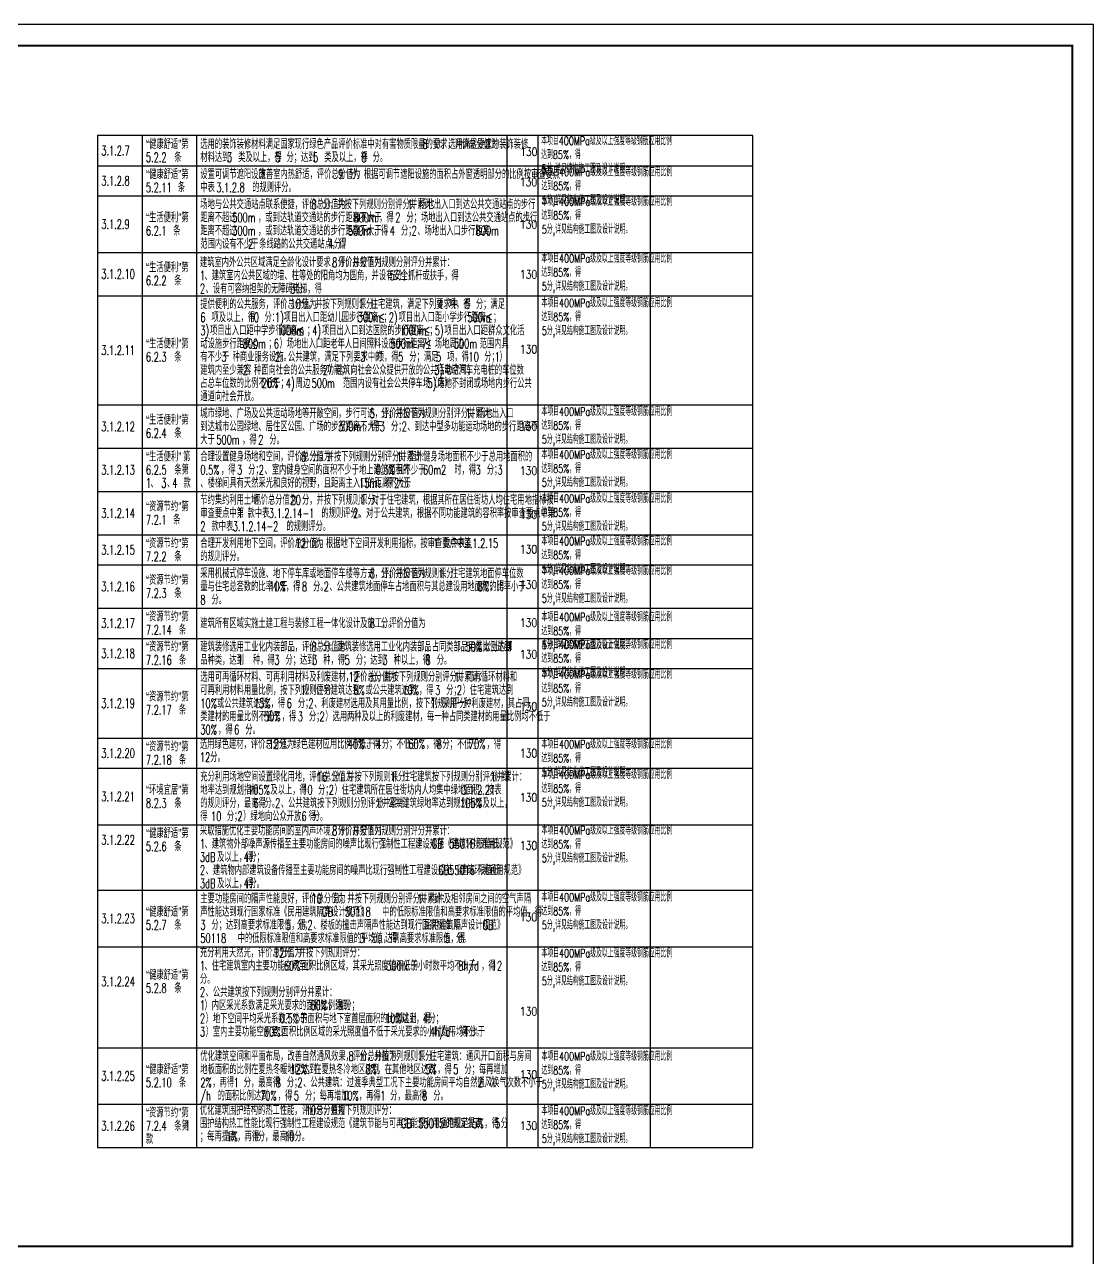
# Model space of a CAD drawing. Extents: x 12902 to 139002, y 7705 to 185905.
# Drawn here: x 87924 to 139002, y 126980 to 185905 of the extents above; entities that cross this region are included whole.
import ezdxf

# ---------------------------------------------------------------- set-up
doc = ezdxf.new("R2010")
doc.units = 0
doc.header["$LTSCALE"] = 1000
for name, color, linetype in [('A-Tab(建筑表格)', 7, 'Continuous'), ('A-Text(建筑文字)', 33, 'Continuous'), ('PUB_TITLE', 4, 'Continuous')]:
    doc.layers.add(name, color=color, linetype=linetype)
doc.styles.add('LJ_TXT', font='SIMPLEX', dxfattribs={"width": 0.8, "bigfont": 'GBCBIG'})

# ---------------------------------------------------------------- blocks, each defined once
blk = doc.blocks.new('AutoBlock_20250323_55', base_point=(111610, 179627))
at = {"color": 1, "style": 'LJ_TXT', "width": 0.8}
blk.add_attdef('3.1.2.7', (111610, 179627), '', height=400, dxfattribs=at)
blk = doc.blocks.new('AutoBlock_20250323_56', base_point=(112629, 180151))
at = {"color": 1, "style": 'LJ_TXT', "width": 0.7}
for tag, p in [('3.1.2.7措施_001', (112613, 180151)), ('3.1.2.7措施_002', (112613, 179484)), ('3.1.2.7措施_003', (112629, 178818))]:
    blk.add_attdef(tag, p, '', height=400, dxfattribs=at)
blk = doc.blocks.new('AutoBlock_20250323_57', base_point=(111596, 178185))
at = {"color": 1, "style": 'LJ_TXT', "width": 0.8}
blk.add_attdef('3.1.2.8', (111596, 178185), '', height=400, dxfattribs=at)
blk = doc.blocks.new('AutoBlock_20250323_58', base_point=(111596, 176161))
at = {"color": 1, "style": 'LJ_TXT', "width": 0.8}
blk.add_attdef('3.1.2.9', (111596, 176161), '', height=400, dxfattribs=at)
blk = doc.blocks.new('AutoBlock_20250323_59', base_point=(111596, 173766))
at = {"color": 1, "style": 'LJ_TXT', "width": 0.8}
blk.add_attdef('3.1.2.10', (111596, 173766), '', height=400, dxfattribs=at)
blk = doc.blocks.new('AutoBlock_20250323_60', base_point=(111596, 170190))
at = {"color": 1, "style": 'LJ_TXT', "width": 0.8}
blk.add_attdef('3.1.2.11', (111596, 170190), '', height=400, dxfattribs=at)
blk = doc.blocks.new('AutoBlock_20250323_61', base_point=(111596, 166504))
at = {"color": 1, "style": 'LJ_TXT', "width": 0.8}
blk.add_attdef('3.1.2.12', (111596, 166504), '', height=400, dxfattribs=at)
blk = doc.blocks.new('AutoBlock_20250323_62', base_point=(111596, 164383))
at = {"color": 1, "style": 'LJ_TXT', "width": 0.8}
blk.add_attdef('3.1.2.13', (111596, 164383), '', height=400, dxfattribs=at)
blk = doc.blocks.new('AutoBlock_20250323_63', base_point=(111596, 162285))
at = {"color": 1, "style": 'LJ_TXT', "width": 0.8}
blk.add_attdef('3.1.2.14', (111596, 162285), '', height=400, dxfattribs=at)
blk = doc.blocks.new('AutoBlock_20250323_64', base_point=(111596, 160631))
at = {"color": 1, "style": 'LJ_TXT', "width": 0.8}
blk.add_attdef('3.1.2.15', (111596, 160631), '', height=400, dxfattribs=at)
blk = doc.blocks.new('AutoBlock_20250323_65', base_point=(111596, 158932))
at = {"color": 1, "style": 'LJ_TXT', "width": 0.8}
blk.add_attdef('3.1.2.16', (111596, 158932), '', height=400, dxfattribs=at)
blk = doc.blocks.new('AutoBlock_20250323_66', base_point=(111596, 157116))
at = {"color": 1, "style": 'LJ_TXT', "width": 0.8}
blk.add_attdef('3.1.2.17', (111596, 157116), '', height=400, dxfattribs=at)
blk = doc.blocks.new('AutoBlock_20250323_67', base_point=(111596, 155606))
at = {"color": 1, "style": 'LJ_TXT', "width": 0.8}
blk.add_attdef('3.1.2.18', (111596, 155606), '', height=400, dxfattribs=at)
blk = doc.blocks.new('AutoBlock_20250323_68', base_point=(111596, 153110))
at = {"color": 1, "style": 'LJ_TXT', "width": 0.8}
blk.add_attdef('3.1.2.19', (111596, 153110), '', height=400, dxfattribs=at)
blk = doc.blocks.new('AutoBlock_20250323_69', base_point=(111596, 150881))
at = {"color": 1, "style": 'LJ_TXT', "width": 0.8}
blk.add_attdef('3.1.2.20', (111596, 150881), '', height=400, dxfattribs=at)
blk = doc.blocks.new('AutoBlock_20250323_70', base_point=(111596, 148762))
at = {"color": 1, "style": 'LJ_TXT', "width": 0.8}
blk.add_attdef('3.1.2.21', (111596, 148762), '', height=400, dxfattribs=at)
blk = doc.blocks.new('AutoBlock_20250323_71', base_point=(111596, 146466))
at = {"color": 1, "style": 'LJ_TXT', "width": 0.8}
blk.add_attdef('3.1.2.22', (111596, 146466), '', height=400, dxfattribs=at)
blk = doc.blocks.new('AutoBlock_20250323_72', base_point=(111596, 143045))
at = {"color": 1, "style": 'LJ_TXT', "width": 0.8}
blk.add_attdef('3.1.2.23', (111596, 143045), '', height=400, dxfattribs=at)
blk = doc.blocks.new('AutoBlock_20250323_73', base_point=(111596, 138542))
at = {"color": 1, "style": 'LJ_TXT', "width": 0.8}
blk.add_attdef('3.1.2.24', (111596, 138542), '', height=400, dxfattribs=at)
blk = doc.blocks.new('AutoBlock_20250323_74', base_point=(111596, 135518))
at = {"color": 1, "style": 'LJ_TXT', "width": 0.8}
blk.add_attdef('3.1.2.25', (111596, 135518), '', height=400, dxfattribs=at)
blk = doc.blocks.new('AutoBlock_20250323_75', base_point=(111596, 133069))
at = {"color": 1, "style": 'LJ_TXT', "width": 0.8}
blk.add_attdef('3.1.2.26', (111596, 133069), '', height=400, dxfattribs=at)
blk = doc.blocks.new('AutoBlock_20250323_76', base_point=(112641, 178658))
at = {"color": 1, "style": 'LJ_TXT', "width": 0.7}
for tag, p in [('3.1.2.8措施_001', (112625, 178658)), ('3.1.2.8措施_002', (112625, 177991)), ('3.1.2.8措施_003', (112641, 177324))]:
    blk.add_attdef(tag, p, '', height=400, dxfattribs=at)
blk = doc.blocks.new('AutoBlock_20250323_77', base_point=(112641, 177250))
at = {"color": 1, "style": 'LJ_TXT', "width": 0.7}
for tag, p in [('3.1.2.9措施_001', (112625, 177250)), ('3.1.2.9措施_002', (112625, 176583)), ('3.1.2.9措施_003', (112641, 175916))]:
    blk.add_attdef(tag, p, '', height=400, dxfattribs=at)
blk = doc.blocks.new('AutoBlock_20250323_78', base_point=(112641, 174528))
at = {"color": 1, "style": 'LJ_TXT', "width": 0.7}
for tag, p in [('3.1.2.10措施_001', (112625, 174528)), ('3.1.2.10措施_002', (112625, 173861)), ('3.1.2.10措施_003', (112641, 173194))]:
    blk.add_attdef(tag, p, '', height=400, dxfattribs=at)
blk = doc.blocks.new('AutoBlock_20250323_79', base_point=(112641, 172402))
at = {"color": 1, "style": 'LJ_TXT', "width": 0.7}
for tag, p in [('3.1.2.11措施_001', (112625, 172402)), ('3.1.2.11措施_002', (112625, 171735)), ('3.1.2.11措施_003', (112641, 171069))]:
    blk.add_attdef(tag, p, '', height=400, dxfattribs=at)
blk = doc.blocks.new('AutoBlock_20250323_80', base_point=(112641, 167209))
at = {"color": 1, "style": 'LJ_TXT', "width": 0.7}
for tag, p in [('3.1.2.12措施_001', (112625, 167209)), ('3.1.2.12措施_002', (112625, 166542)), ('3.1.2.12措施_003', (112641, 165876))]:
    blk.add_attdef(tag, p, '', height=400, dxfattribs=at)
blk = doc.blocks.new('AutoBlock_20250323_81', base_point=(112641, 165152))
at = {"color": 1, "style": 'LJ_TXT', "width": 0.7}
for tag, p in [('3.1.2.13措施_001', (112625, 165152)), ('3.1.2.13措施_002', (112625, 164485)), ('3.1.2.13措施_003', (112641, 163819))]:
    blk.add_attdef(tag, p, '', height=400, dxfattribs=at)
blk = doc.blocks.new('AutoBlock_20250323_82', base_point=(112641, 163051))
at = {"color": 1, "style": 'LJ_TXT', "width": 0.7}
for tag, p in [('3.1.2.14措施_001', (112625, 163051)), ('3.1.2.14措施_002', (112625, 162384)), ('3.1.2.14措施_003', (112641, 161717))]:
    blk.add_attdef(tag, p, '', height=400, dxfattribs=at)
blk = doc.blocks.new('AutoBlock_20250323_83', base_point=(112641, 161014))
at = {"color": 1, "style": 'LJ_TXT', "width": 0.7}
for tag, p in [('3.1.2.15措施_001', (112625, 161014)), ('3.1.2.15措施_002', (112625, 160347)), ('3.1.2.15措施_003', (112641, 159681))]:
    blk.add_attdef(tag, p, '', height=400, dxfattribs=at)
blk = doc.blocks.new('AutoBlock_20250323_84', base_point=(112641, 159607))
at = {"color": 1, "style": 'LJ_TXT', "width": 0.7}
for tag, p in [('3.1.2.16措施_001', (112625, 159607)), ('3.1.2.16措施_002', (112625, 158940)), ('3.1.2.16措施_003', (112641, 158273))]:
    blk.add_attdef(tag, p, '', height=400, dxfattribs=at)
blk = doc.blocks.new('AutoBlock_20250323_85', base_point=(112641, 157383))
at = {"color": 1, "style": 'LJ_TXT', "width": 0.7}
for tag, p in [('3.1.2.17措施_001', (112625, 157383)), ('3.1.2.17措施_002', (112625, 156716)), ('3.1.2.17措施_003', (112641, 156050))]:
    blk.add_attdef(tag, p, '', height=400, dxfattribs=at)
blk = doc.blocks.new('AutoBlock_20250323_86', base_point=(112641, 156074))
at = {"color": 1, "style": 'LJ_TXT', "width": 0.7}
for tag, p in [('3.1.2.18措施_001', (112625, 156074)), ('3.1.2.18措施_002', (112625, 155407)), ('3.1.2.18措施_003', (112641, 154740))]:
    blk.add_attdef(tag, p, '', height=400, dxfattribs=at)
blk = doc.blocks.new('AutoBlock_20250323_87', base_point=(112641, 154645))
at = {"color": 1, "style": 'LJ_TXT', "width": 0.7}
for tag, p in [('3.1.2.19措施_001', (112625, 154645)), ('3.1.2.19措施_002', (112625, 153978)), ('3.1.2.19措施_003', (112641, 153311))]:
    blk.add_attdef(tag, p, '', height=400, dxfattribs=at)
blk = doc.blocks.new('AutoBlock_20250323_88', base_point=(112641, 151307))
at = {"color": 1, "style": 'LJ_TXT', "width": 0.7}
for tag, p in [('3.1.2.20措施_001', (112625, 151307)), ('3.1.2.20措施_002', (112625, 150640)), ('3.1.2.20措施_003', (112641, 149974))]:
    blk.add_attdef(tag, p, '', height=400, dxfattribs=at)
blk = doc.blocks.new('AutoBlock_20250323_89', base_point=(112641, 149856))
at = {"color": 1, "style": 'LJ_TXT', "width": 0.7}
for tag, p in [('3.1.2.21措施_001', (112625, 149856)), ('3.1.2.21措施_002', (112625, 149190)), ('3.1.2.21措施_003', (112641, 148523))]:
    blk.add_attdef(tag, p, '', height=400, dxfattribs=at)
blk = doc.blocks.new('AutoBlock_20250323_90', base_point=(112641, 147193))
at = {"color": 1, "style": 'LJ_TXT', "width": 0.7}
for tag, p in [('3.1.2.22措施_001', (112625, 147193)), ('3.1.2.22措施_002', (112625, 146526)), ('3.1.2.22措施_003', (112641, 145859))]:
    blk.add_attdef(tag, p, '', height=400, dxfattribs=at)
blk = doc.blocks.new('AutoBlock_20250323_91', base_point=(112641, 143993))
at = {"color": 1, "style": 'LJ_TXT', "width": 0.7}
for tag, p in [('3.1.2.23措施_001', (112625, 143993)), ('3.1.2.23措施_002', (112625, 143326)), ('3.1.2.23措施_003', (112641, 142660))]:
    blk.add_attdef(tag, p, '', height=400, dxfattribs=at)
blk = doc.blocks.new('AutoBlock_20250323_92', base_point=(112641, 141318))
at = {"color": 1, "style": 'LJ_TXT', "width": 0.7}
for tag, p in [('3.1.2.24措施_001', (112625, 141318)), ('3.1.2.24措施_002', (112625, 140651)), ('3.1.2.24措施_003', (112641, 139985))]:
    blk.add_attdef(tag, p, '', height=400, dxfattribs=at)
blk = doc.blocks.new('AutoBlock_20250323_93', base_point=(112641, 136386))
at = {"color": 1, "style": 'LJ_TXT', "width": 0.7}
for tag, p in [('3.1.2.25措施_001', (112625, 136386)), ('3.1.2.25措施_002', (112625, 135720)), ('3.1.2.25措施_003', (112641, 135053))]:
    blk.add_attdef(tag, p, '', height=400, dxfattribs=at)
blk = doc.blocks.new('AutoBlock_20250323_94', base_point=(112641, 133781))
at = {"color": 1, "style": 'LJ_TXT', "width": 0.7}
for tag, p in [('3.1.2.26措施_001', (112625, 133781)), ('3.1.2.26措施_002', (112625, 133114)), ('3.1.2.26措施_003', (112641, 132448))]:
    blk.add_attdef(tag, p, '', height=400, dxfattribs=at)

msp = doc.modelspace()

# ---------------------------------------------------------------- linework, layer by layer
at = {"layer": 'A-Tab(建筑表格)'}
msp.add_lwpolyline([(91407, 132230), (122734, 132230), (122734, 180599), (91407, 180599)], close=True, dxfattribs=at)
for points in [[(93540, 180599), (93540, 132230)], [(96140, 180599), (96140, 132230)], [(110974, 180599), (110974, 132230)], [(112455, 180599), (112455, 132230)], [(117816, 180599), (117816, 132230)], [(91407, 179159), (122734, 179159)], [(91407, 177719), (122734, 177719)], [(91407, 175019), (122734, 175019)], [(91407, 172949), (122734, 172949)], [(91407, 167729), (122734, 167729)], [(91407, 165659), (122734, 165659)], [(91407, 163589), (122734, 163589)], [(91407, 161519), (122734, 161519)], [(91407, 160079), (122734, 160079)], [(91407, 158009), (122734, 158009)], [(91407, 156569), (122734, 156569)], [(91407, 155129), (122734, 155129)], [(91407, 151799), (122734, 151799)], [(91407, 150359), (122734, 150359)], [(91407, 147659), (122734, 147659)], [(91407, 144530), (122734, 144530)], [(91407, 141830), (122734, 141830)], [(91407, 137000), (122734, 137000)], [(91407, 134300), (122734, 134300)]]:
    msp.add_lwpolyline(points, dxfattribs=at)
at = {"layer": 'PUB_TITLE'}
msp.add_lwpolyline([(12902, 126505), (139002, 126505), (139002, 185905), (12902, 185905)], close=True, dxfattribs=at)
at = {"layer": 'PUB_TITLE', "const_width": 100}
msp.add_lwpolyline([(15402, 127505), (138002, 127505), (138002, 184905), (15402, 184905)], close=True, dxfattribs=at)

# ---------------------------------------------------------------- block references
at = {"color": 1}
for name, p, values in [('AutoBlock_20250323_56', (112629, 180151), {'3.1.2.7措施_001': '本项目400MPa级及以上强度等级钢筋应用比例', '3.1.2.7措施_002': '达到85%%%，得', '3.1.2.7措施_003': '5分,详见结构施工图及设计说明。'}), ('AutoBlock_20250323_55', (111610, 179627), {'3.1.2.7': '130'}), ('AutoBlock_20250323_57', (111596, 178185), {'3.1.2.8': '130'}), ('AutoBlock_20250323_76', (112641, 178658), {'3.1.2.8措施_001': '本项目400MPa级及以上强度等级钢筋应用比例', '3.1.2.8措施_002': '达到85%%%，得', '3.1.2.8措施_003': '5分,详见结构施工图及设计说明。'}), ('AutoBlock_20250323_77', (112641, 177250), {'3.1.2.9措施_001': '本项目400MPa级及以上强度等级钢筋应用比例', '3.1.2.9措施_002': '达到85%%%，得', '3.1.2.9措施_003': '5分,详见结构施工图及设计说明。'}), ('AutoBlock_20250323_58', (111596, 176161), {'3.1.2.9': '130'}), ('AutoBlock_20250323_78', (112641, 174528), {'3.1.2.10措施_001': '本项目400MPa级及以上强度等级钢筋应用比例', '3.1.2.10措施_002': '达到85%%%，得', '3.1.2.10措施_003': '5分,详见结构施工图及设计说明。'}), ('AutoBlock_20250323_59', (111596, 173766), {'3.1.2.10': '130'}), ('AutoBlock_20250323_79', (112641, 172402), {'3.1.2.11措施_001': '本项目400MPa级及以上强度等级钢筋应用比例', '3.1.2.11措施_002': '达到85%%%，得', '3.1.2.11措施_003': '5分,详见结构施工图及设计说明。'}), ('AutoBlock_20250323_60', (111596, 170190), {'3.1.2.11': '130'}), ('AutoBlock_20250323_80', (112641, 167209), {'3.1.2.12措施_001': '本项目400MPa级及以上强度等级钢筋应用比例', '3.1.2.12措施_002': '达到85%%%，得', '3.1.2.12措施_003': '5分,详见结构施工图及设计说明。'}), ('AutoBlock_20250323_61', (111596, 166504), {'3.1.2.12': '130'}), ('AutoBlock_20250323_81', (112641, 165152), {'3.1.2.13措施_001': '本项目400MPa级及以上强度等级钢筋应用比例', '3.1.2.13措施_002': '达到85%%%，得', '3.1.2.13措施_003': '5分,详见结构施工图及设计说明。'}), ('AutoBlock_20250323_62', (111596, 164383), {'3.1.2.13': '130'}), ('AutoBlock_20250323_82', (112641, 163051), {'3.1.2.14措施_001': '本项目400MPa级及以上强度等级钢筋应用比例', '3.1.2.14措施_002': '达到85%%%，得', '3.1.2.14措施_003': '5分,详见结构施工图及设计说明。'}), ('AutoBlock_20250323_63', (111596, 162285), {'3.1.2.14': '130'}), ('AutoBlock_20250323_83', (112641, 161014), {'3.1.2.15措施_001': '本项目400MPa级及以上强度等级钢筋应用比例', '3.1.2.15措施_002': '达到85%%%，得', '3.1.2.15措施_003': '5分,详见结构施工图及设计说明。'}), ('AutoBlock_20250323_64', (111596, 160631), {'3.1.2.15': '130'}), ('AutoBlock_20250323_84', (112641, 159607), {'3.1.2.16措施_001': '本项目400MPa级及以上强度等级钢筋应用比例', '3.1.2.16措施_002': '达到85%%%，得', '3.1.2.16措施_003': '5分,详见结构施工图及设计说明。'}), ('AutoBlock_20250323_65', (111596, 158932), {'3.1.2.16': '130'}), ('AutoBlock_20250323_66', (111596, 157116), {'3.1.2.17': '130'}), ('AutoBlock_20250323_85', (112641, 157383), {'3.1.2.17措施_001': '本项目400MPa级及以上强度等级钢筋应用比例', '3.1.2.17措施_002': '达到85%%%，得', '3.1.2.17措施_003': '5分,详见结构施工图及设计说明。'}), ('AutoBlock_20250323_86', (112641, 156074), {'3.1.2.18措施_001': '本项目400MPa级及以上强度等级钢筋应用比例', '3.1.2.18措施_002': '达到85%%%，得', '3.1.2.18措施_003': '5分,详见结构施工图及设计说明。'}), ('AutoBlock_20250323_67', (111596, 155606), {'3.1.2.18': '130'}), ('AutoBlock_20250323_87', (112641, 154645), {'3.1.2.19措施_001': '本项目400MPa级及以上强度等级钢筋应用比例', '3.1.2.19措施_002': '达到85%%%，得', '3.1.2.19措施_003': '5分,详见结构施工图及设计说明。'}), ('AutoBlock_20250323_68', (111596, 153110), {'3.1.2.19': '130'}), ('AutoBlock_20250323_88', (112641, 151307), {'3.1.2.20措施_001': '本项目400MPa级及以上强度等级钢筋应用比例', '3.1.2.20措施_002': '达到85%%%，得', '3.1.2.20措施_003': '5分,详见结构施工图及设计说明。'}), ('AutoBlock_20250323_69', (111596, 150881), {'3.1.2.20': '130'}), ('AutoBlock_20250323_89', (112641, 149856), {'3.1.2.21措施_001': '本项目400MPa级及以上强度等级钢筋应用比例', '3.1.2.21措施_002': '达到85%%%，得', '3.1.2.21措施_003': '5分,详见结构施工图及设计说明。'}), ('AutoBlock_20250323_70', (111596, 148762), {'3.1.2.21': '130'}), ('AutoBlock_20250323_90', (112641, 147193), {'3.1.2.22措施_001': '本项目400MPa级及以上强度等级钢筋应用比例', '3.1.2.22措施_002': '达到85%%%，得', '3.1.2.22措施_003': '5分,详见结构施工图及设计说明。'}), ('AutoBlock_20250323_71', (111596, 146466), {'3.1.2.22': '130'}), ('AutoBlock_20250323_91', (112641, 143993), {'3.1.2.23措施_001': '本项目400MPa级及以上强度等级钢筋应用比例', '3.1.2.23措施_002': '达到85%%%，得', '3.1.2.23措施_003': '5分,详见结构施工图及设计说明。'}), ('AutoBlock_20250323_72', (111596, 143045), {'3.1.2.23': '130'}), ('AutoBlock_20250323_92', (112641, 141318), {'3.1.2.24措施_001': '本项目400MPa级及以上强度等级钢筋应用比例', '3.1.2.24措施_002': '达到85%%%，得', '3.1.2.24措施_003': '5分,详见结构施工图及设计说明。'}), ('AutoBlock_20250323_73', (111596, 138542), {'3.1.2.24': '130'}), ('AutoBlock_20250323_93', (112641, 136386), {'3.1.2.25措施_001': '本项目400MPa级及以上强度等级钢筋应用比例', '3.1.2.25措施_002': '达到85%%%，得', '3.1.2.25措施_003': '5分,详见结构施工图及设计说明。'}), ('AutoBlock_20250323_74', (111596, 135518), {'3.1.2.25': '130'}), ('AutoBlock_20250323_94', (112641, 133781), {'3.1.2.26措施_001': '本项目400MPa级及以上强度等级钢筋应用比例', '3.1.2.26措施_002': '达到85%%%，得', '3.1.2.26措施_003': '5分,详见结构施工图及设计说明。'}), ('AutoBlock_20250323_75', (111596, 133069), {'3.1.2.26': '130'})]:
    msp.add_blockref(name, p, dxfattribs=at).add_auto_attribs(values)

# ---------------------------------------------------------------- texts
at = {"layer": 'A-Tab(建筑表格)', "style": 'LJ_TXT'}
for s, height, width, p in [('“健康舒适”第', 434, 0.8, (93720, 179969)), ('选用的装饰装修材料满足国家现行绿色产品评价标准中对有害物质限量的要求，评价总分值为', 434.04, 0.8, (96320, 179969)), ('8', 450, 0.64, (106944, 179969)), ('分。选用满足要求的装饰装修', 434.04, 0.8, (107479, 179969)), ('3.1.2.7', 450, 0.64, (91587, 179654)), ('5.2.2', 450, 0.64, (93720, 179339)), ('条', 434, 0.8, (95078, 179339)), ('材料达到', 434, 0.8, (96320, 179339)), ('3', 450, 0.64, (97592, 179339)), ('类及以上，得', 434, 0.8, (98127, 179339)), ('5', 450, 0.64, (99904, 179339)), ('分；达到', 434, 0.8, (100439, 179339)), ('5', 450, 0.64, (101711, 179339)), ('类及以上，得', 434, 0.8, (102245, 179339)), ('8', 450, 0.64, (104023, 179339)), ('分。', 434, 0.8, (104557, 179339)), ('3.1.2.8', 450, 0.64, (91587, 178214)), ('“健康舒适”第', 434, 0.8, (93720, 178529)), ('设置可调节遮阳设施，', 434, 0.8, (96320, 178529)), ('改善室内热舒适，评价总分值为', 434.04, 0.8, (99109, 178529)), ('9', 450, 0.64, (102908, 178529)), ('分，根据可调节遮阳设施的面积占外窗透明部分的比例按审查要点', 434.04, 0.8, (103443, 178529)), ('5.2.11', 450, 0.64, (93720, 177899)), ('条', 434, 0.8, (95243, 177899)), ('中表', 434, 0.8, (96320, 177899)), ('3.1.2.8', 450, 0.64, (97086, 177899)), ('的规则评分。', 434, 0.8, (98801, 177899)), ('场地与公共交通站点联系便捷，评价总分值为', 434.04, 0.8, (96320, 177089)), ('8', 450, 0.64, (101636, 177089)), ('分，并按下列规则分别评分并累计：', 434.04, 0.8, (102171, 177089)), ('1', 450, 0.64, (106215, 177089)), ('、场地出入口到达公共交通站点的步行', 434.04, 0.8, (106435, 177089)), ('“生活便利”第', 434, 0.8, (93720, 176459)), ('距离不超过', 434, 0.8, (96320, 176459)), ('500m', 450, 0.64, (97845, 176459)), ('，或到达轨道交通站的步行距离不大于', 434.04, 0.8, (99079, 176459)), ('800m', 450, 0.64, (103637, 176459)), ('，得', 434, 0.8, (104871, 176459)), ('2', 450, 0.64, (105637, 176459)), ('分；场地出入口到达公共交通站点的步行', 434.04, 0.8, (106172, 176459)), ('3.1.2.9', 450, 0.64, (91587, 176144)), ('6.2.1', 450, 0.64, (93720, 175829)), ('条', 434, 0.8, (95023, 175829)), ('距离不超过', 434, 0.8, (96320, 175829)), ('300m', 450, 0.64, (97845, 175829)), ('，或到达轨道交通站的步行距离不大于', 434.04, 0.8, (99079, 175829)), ('500m', 450, 0.64, (103376, 175829)), ('，得', 434, 0.8, (104610, 175829)), ('4', 450, 0.64, (105376, 175829)), ('分；', 434, 0.8, (105911, 175829)), ('2', 450, 0.64, (106417, 175829)), ('、场地出入口步行距离', 434, 0.8, (106691, 175829)), ('800m', 450, 0.64, (109479, 175829)), ('范围内设有不少于', 434, 0.8, (96320, 175199)), ('2', 450, 0.64, (98603, 175199)), ('条线路的公共交通站点，得', 434.04, 0.8, (99138, 175199)), ('4', 450, 0.64, (102432, 175199)), ('分。', 434, 0.8, (102706, 175199)), ('“生活便利”第', 434, 0.8, (93720, 174074)), ('3.1.2.10', 450, 0.64, (91587, 173759)), ('6.2.2', 450, 0.64, (93720, 173444)), ('条', 434, 0.8, (95078, 173444)), ('提供便利的公共服务，评价总分值为', 434.04, 0.8, (96320, 172319)), ('10', 450, 0.64, (100625, 172319)), ('分，并按下列规则评分：', 434.04, 0.8, (101119, 172319)), ('1', 450, 0.64, (103899, 172319)), ('、住宅建筑，满足下列要求中', 434.04, 0.8, (104119, 172319)), ('4', 450, 0.64, (107665, 172319)), ('项，得', 434, 0.8, (108200, 172319)), ('5', 450, 0.64, (108958, 172319)), ('分；满足', 434, 0.8, (109493, 172319)), ('6', 450, 0.64, (96320, 171689)), ('项及以上，得', 434, 0.8, (96855, 171689)), ('10', 450, 0.64, (98632, 171689)), ('分：', 434, 0.8, (99387, 171689)), ('1)', 450, 0.64, (99892, 171689)), ('项目出入口距幼儿园步行距离≤', 434.04, 0.8, (100304, 171689)), ('300m', 450, 0.64, (103842, 171689)), ('；', 434, 0.8, (105077, 171689)), ('2)', 450, 0.64, (105329, 171689)), ('项目出入口距小学步行距离≤', 434.04, 0.8, (105796, 171689)), ('500m', 450, 0.64, (109082, 171689)), ('；', 434, 0.8, (110316, 171689)), ('3)', 450, 0.64, (96320, 171059)), ('项目出入口距中学步行距离≤', 434.04, 0.8, (96787, 171059)), ('l000m', 450, 0.64, (100073, 171059)), ('4)', 450, 0.64, (101669, 171059)), ('项目出入口到达医院的步行距离≤', 434.04, 0.8, (102136, 171059)), ('l000m', 450, 0.64, (105927, 171059)), ('5)', 450, 0.64, (107524, 171059)), ('项目出入口距群众文化活', 434.04, 0.8, (107990, 171059)), ('“生活便利”第', 434, 0.8, (93720, 170429)), ('动设施步行距离≤', 434, 0.8, (96320, 170429)), ('）场地出入口距老年人日间照料设施步行距离≤', 434.04, 0.8, (100104, 170429)), ('；', 434, 0.8, (101417, 171059)), ('）场地周边', 434, 0.8, (107173, 170429)), ('；', 434, 0.8, (107271, 171059)), ('范围内具', 434, 0.8, (109671, 170429)), ('3.1.2.11', 450, 0.64, (91587, 170114)), ('800m', 450, 0.64, (98343, 170429)), ('；', 434, 0.8, (99577, 170429)), ('6', 450, 0.64, (99830, 170429)), ('500m', 450, 0.64, (105412, 170429)), ('；', 434, 0.8, (106646, 170429)), ('7', 450, 0.64, (106899, 170429)), ('500m', 450, 0.64, (108437, 170429)), ('6.2.3', 450, 0.64, (93720, 169799)), ('条', 434, 0.8, (95078, 169799)), ('有不少于', 434, 0.8, (96320, 169799)), ('3', 450, 0.64, (97331, 169799)), ('种商业服务设施。', 434, 0.8, (97866, 169799)), ('2', 450, 0.64, (99888, 169799)), ('、公共建筑，满足下列要求中的', 434.04, 0.8, (100163, 169799)), ('3', 450, 0.64, (103962, 169799)), ('项，得', 434, 0.8, (104757, 169799)), ('5', 450, 0.64, (105776, 169799)), ('分；满足', 434, 0.8, (106311, 169799)), ('3)', 450, 0.64, (107501, 169169)), ('5', 450, 0.64, (107583, 169799)), ('项，得', 434, 0.8, (108118, 169799)), ('10', 450, 0.64, (109137, 169799)), ('分；', 434, 0.8, (109891, 169799)), ('1', 450, 0.64, (110396, 169799)), ('）', 434, 0.8, (110616, 169799)), ('建筑内至少兼容', 434, 0.8, (96320, 169169)), ('2', 450, 0.64, (98350, 169169)), ('种面向社会的公共服务功能；', 434.04, 0.8, (98885, 169169)), ('2', 450, 0.64, (102171, 169169)), ('）建筑向社会公众提供开放的公共活动空间；', 434.04, 0.8, (102445, 169169)), ('电动汽车充电桩的车位数', 434.04, 0.8, (107967, 169169)), ('占总车位数的比例不低于', 434.04, 0.8, (96320, 168539)), ('；', 434, 0.8, (100157, 168539)), ('4)', 450, 0.64, (100410, 168539)), ('周边', 434, 0.8, (100876, 168539)), ('500m', 450, 0.64, (101642, 168539)), ('范围内设有社会公共停车场（库）；', 434.04, 0.8, (103137, 168539)), ('5)', 450, 0.64, (107181, 168539)), ('场地不封闭或场地内步行公共', 434.04, 0.8, (107647, 168539)), ('通道向社会开放。', 434, 0.8, (96320, 167909)), ('城市绿地、广场及公共运动场地等开敞空间，步行可达，评价总分值为', 434.04, 0.8, (96320, 167099)), ('5', 450, 0.64, (104417, 167099)), ('分，并按下列规则分别评分并累计：', 434.04, 0.8, (104952, 167099)), ('1', 450, 0.64, (108996, 167099)), ('、场地出入口', 434, 0.8, (109215, 167099)), ('3.1.2.12', 450, 0.64, (91587, 166469)), ('“生活便利”第', 434, 0.8, (93720, 166784)), ('到达城市公园绿地、居住区公园、广场的步行距离不大于', 434.04, 0.8, (96320, 166469)), ('300m', 450, 0.64, (102900, 166469)), ('，得', 434, 0.8, (104134, 166469)), ('3', 450, 0.64, (104900, 166469)), ('分；', 434, 0.8, (105435, 166469)), ('2', 450, 0.64, (105941, 166469)), ('、到达中型多功能运动场地的步行距离不', 434.04, 0.8, (106215, 166469)), ('6.2.4', 450, 0.64, (93720, 166154)), ('条', 434, 0.8, (95078, 166154)), ('大于', 434, 0.8, (96320, 165839)), ('500m', 450, 0.64, (97086, 165839)), ('，得', 434, 0.8, (98321, 165839)), ('2', 450, 0.64, (99087, 165839)), ('分。', 434, 0.8, (99622, 165839)), ('“生活便利”', 434, 0.8, (93720, 165029)), ('第', 434, 0.8, (95498, 165029)), ('合理设置健身场地和空间，评价总分值为', 434.04, 0.8, (96320, 165029)), ('8', 450, 0.64, (101131, 165029)), ('分，并按下列规则分别评分并累计：', 434.04, 0.8, (101666, 165029)), ('1', 450, 0.64, (105710, 165029)), ('、室外健身场地面积不少于总用地面积的', 434.04, 0.8, (105929, 165029)), ('3.1.2.13', 450, 0.64, (91587, 164399)), ('6.2.5', 450, 0.64, (93720, 164399)), ('条第', 434, 0.8, (95078, 164399)), ('0.5%', 450, 0.64, (96320, 164399)), ('，得', 434, 0.8, (97308, 164399)), ('3', 450, 0.64, (98074, 164399)), ('分；', 434, 0.8, (98609, 164399)), ('2', 450, 0.64, (99114, 164399)), ('、室内健身空间的面积不少于地上建筑面积的', 434.04, 0.8, (99389, 164399)), ('0.3%', 450, 0.64, (104704, 164399)), ('且不少于', 434, 0.8, (105692, 164399)), ('60m2', 450, 0.64, (106964, 164399)), ('时，得', 434, 0.8, (108458, 164399)), ('3', 450, 0.64, (109477, 164399)), ('分；', 434, 0.8, (110012, 164399)), ('3', 450, 0.64, (110518, 164399)), ('1', 450, 0.64, (93720, 163769)), ('、', 434, 0.8, (93940, 163769)), ('3', 450, 0.64, (94453, 163769)), ('、', 434, 0.8, (94727, 163769)), ('4', 450, 0.64, (94980, 163769)), ('款', 434, 0.8, (95515, 163769)), ('、楼梯间具有天然采光和良好的视野，且距离主入口的距离不大于', 434.04, 0.8, (96320, 163769)), ('15m', 450, 0.64, (103911, 163769)), ('，得', 434, 0.8, (104816, 163769)), ('2', 450, 0.64, (105582, 163769)), ('分。', 434, 0.8, (105857, 163769)), ('节约集约利用土地，', 434, 0.8, (96320, 162959)), ('评价总分值为', 434, 0.8, (98856, 162959)), ('20', 450, 0.64, (100633, 162959)), ('分，并按下列规则评分：', 434.04, 0.8, (101182, 162959)), ('1', 450, 0.64, (103962, 162959)), ('、对于住宅建筑，根据其所在居住街坊人均住宅用地指标按', 434.04, 0.8, (104181, 162959)), ('3.1.2.14', 450, 0.64, (91587, 162329)), ('“资源节约”第', 434, 0.8, (93720, 162644)), ('审查要点中第', 434, 0.8, (96320, 162329)), ('1', 450, 0.64, (98098, 162329)), ('款中表', 434, 0.8, (98578, 162329)), ('3.1.2.14-1', 450, 0.64, (99596, 162329)), ('的规则评分。', 434, 0.8, (102106, 162329)), ('2', 450, 0.64, (103623, 162329)), ('、对于公共建筑，根据不同功能建筑的容积率按审查要点中第', 434.04, 0.8, (103897, 162329)), ('7.2.1', 450, 0.64, (93720, 162014)), ('条', 434, 0.8, (95023, 162014)), ('2', 450, 0.64, (96320, 161699)), ('款中表', 434, 0.8, (96855, 161699)), ('3.1.2.14-2', 450, 0.64, (97874, 161699)), ('的规则评分。', 434, 0.8, (100439, 161699)), ('3.1.2.15', 450, 0.64, (91587, 160574)), ('“资源节约”第', 434, 0.8, (93720, 160889)), ('合理开发利用地下空间，评价总分值为', 434.04, 0.8, (96320, 160889)), ('12', 450, 0.64, (100878, 160889)), ('分，根据地下空间开发利用指标，按审查要点中第', 434.04, 0.8, (101632, 160889)), ('1', 450, 0.64, (107454, 160889)), ('款中表', 434, 0.8, (107934, 160889)), ('3.1.2.15', 450, 0.64, (108953, 160889)), ('7.2.2', 450, 0.64, (93720, 160259)), ('条', 434, 0.8, (95078, 160259)), ('的规则评分。', 434, 0.8, (96320, 160259)), ('采用机械式停车设施、地下停车库或地面停车楼等方式，评价总分值为', 434.04, 0.8, (96320, 159449)), ('8', 450, 0.64, (104417, 159449)), ('分，并按下列规则评分：', 434.04, 0.8, (104952, 159449)), ('1', 450, 0.64, (107732, 159449)), ('、住宅建筑地面停车位数', 434.04, 0.8, (107951, 159449)), ('3.1.2.16', 450, 0.64, (91587, 158819)), ('“资源节约”第', 434, 0.8, (93720, 159134)), ('量与住宅总套数的比率小于', 434.04, 0.8, (96320, 158819)), ('10%', 450, 0.64, (99614, 158819)), ('，得', 434, 0.8, (100410, 158819)), ('8', 450, 0.64, (101176, 158819)), ('分。', 434, 0.8, (101711, 158819)), ('2', 450, 0.64, (102216, 158819)), ('、公共建筑地面停车占地面积与其总建设用地面积的比率小于', 434.04, 0.8, (102490, 158819)), ('8%', 450, 0.64, (109576, 158819)), ('，得', 434, 0.8, (110152, 158819)), ('7.2.3', 450, 0.64, (93720, 158504)), ('条', 434, 0.8, (95078, 158504)), ('8', 450, 0.64, (96320, 158189)), ('分。', 434, 0.8, (96855, 158189)), ('3.1.2.17', 450, 0.64, (91587, 157064)), ('“资源节约”第', 434, 0.8, (93720, 157379)), ('建筑所有区域实施土建工程与装修工程一体化设计及施工，评价分值为', 434.04, 0.8, (96320, 157064)), ('8', 450, 0.64, (104417, 157064)), ('分。', 434, 0.8, (104952, 157064)), ('7.2.14', 450, 0.64, (93720, 156749)), ('条', 434, 0.8, (95298, 156749)), ('“资源节约”第', 434, 0.8, (93720, 155939)), ('建筑装修选用工业化内装部品，评价总分值为', 434.04, 0.8, (96320, 155939)), ('8', 450, 0.64, (101636, 155939)), ('分。建筑装修选用工业化内装部品占同类部品用量比例达到', 434.04, 0.8, (102171, 155939)), ('50%', 450, 0.64, (109004, 155939)), ('以上的部', 434, 0.8, (109854, 155939)), ('3.1.2.18', 450, 0.64, (91587, 155624)), ('7.2.16', 450, 0.64, (93720, 155309)), ('条', 434, 0.8, (95298, 155309)), ('品种类，达到', 434, 0.8, (96320, 155309)), ('1', 450, 0.64, (98098, 155309)), ('种，得', 434, 0.8, (98838, 155309)), ('3', 450, 0.64, (99857, 155309)), ('分；达到', 434, 0.8, (100392, 155309)), ('3', 450, 0.64, (101663, 155309)), ('种，得', 434, 0.8, (102198, 155309)), ('5', 450, 0.64, (103217, 155309)), ('分；达到', 434, 0.8, (103752, 155309)), ('3', 450, 0.64, (105024, 155309)), ('种以上，得', 434, 0.8, (105559, 155309)), ('8', 450, 0.64, (107083, 155309)), ('分。', 434, 0.8, (107618, 155309)), ('选用可再循环材料、可再利用材料及利废建材，评价总分值为', 434.04, 0.8, (96320, 154499)), ('分，并按下列规则分别评分并累计：', 434.04, 0.8, (104420, 154499)), ('、可再循环材料和', 434, 0.8, (108684, 154499)), ('12', 450, 0.64, (103406, 154499)), ('1', 450, 0.64, (108465, 154499)), ('“资源节约”第', 434, 0.8, (93720, 153554)), ('可再利用材料用量比例，按下列规则评分：', 434.04, 0.8, (96320, 153869)), ('1', 450, 0.64, (101123, 153869)), ('）', 434, 0.8, (101342, 153869)), ('住宅建筑达到', 434, 0.8, (101856, 153869)), ('6%', 450, 0.64, (103633, 153869)), ('或公共建筑达到', 434, 0.8, (104209, 153869)), ('10%', 450, 0.64, (105978, 153869)), ('，得', 434, 0.8, (106774, 153869)), ('3', 450, 0.64, (107540, 153869)), ('分；', 434, 0.8, (108075, 153869)), ('2', 450, 0.64, (108580, 153869)), ('）住宅建筑达到', 434, 0.8, (108854, 153869)), ('3.1.2.19', 450, 0.64, (91587, 153239)), ('7.2.17', 450, 0.64, (93720, 152924)), ('条', 434, 0.8, (95298, 152924)), ('10%', 450, 0.64, (96320, 153239)), ('或公共建筑达到', 434, 0.8, (97116, 153239)), ('15%', 450, 0.64, (98885, 153239)), ('，得', 434, 0.8, (99681, 153239)), ('6', 450, 0.64, (100447, 153239)), ('分；', 434, 0.8, (100982, 153239)), ('2', 450, 0.64, (101487, 153239)), ('、利废建材选用及其用量比例，按下列规则评分：', 434.04, 0.8, (101761, 153239)), ('1', 450, 0.64, (107322, 153239)), ('）采用一种利废建材，其占同', 434.04, 0.8, (107542, 153239)), ('类建材的用量比例不低于', 434.04, 0.8, (96320, 152609)), ('50%', 450, 0.64, (99361, 152609)), ('，得', 434, 0.8, (100212, 152609)), ('3', 450, 0.64, (100978, 152609)), ('分；', 434, 0.8, (101513, 152609)), ('2', 450, 0.64, (102018, 152609)), ('）选用两种及以上的利废建材，每一种占同类建材的用量比例均不低于', 434.04, 0.8, (102292, 152609)), ('30%', 450, 0.64, (96320, 151979)), ('，得', 434, 0.8, (97171, 151979)), ('6', 450, 0.64, (97937, 151979)), ('分。', 434, 0.8, (98472, 151979)), ('“资源节约”第', 434, 0.8, (93720, 151169)), ('3.1.2.20', 450, 0.64, (91587, 150854)), ('7.2.18', 450, 0.64, (93720, 150539)), ('条', 434, 0.8, (95298, 150539)), ('充分利用场地空间设置绿化用地，评价总分值为', 434.04, 0.8, (96320, 149729)), ('16', 450, 0.64, (101889, 149729)), ('分，并按下列规则评分：', 434.04, 0.8, (102643, 149729)), ('1', 450, 0.64, (105424, 149729)), ('、住宅建筑按下列规则分别评分并累计：', 434.04, 0.8, (105643, 149729)), ('1', 450, 0.64, (110193, 149729)), ('）绿', 434, 0.8, (110412, 149729)), ('3.1.2.21', 450, 0.64, (91587, 148784)), ('“环境宜居”第', 434, 0.8, (93720, 149099)), ('地率达到规划指标', 434, 0.8, (96320, 149099)), ('105%', 450, 0.64, (98603, 149099)), ('及以上，得', 434, 0.8, (99673, 149099)), ('10', 450, 0.64, (101197, 149099)), ('分；', 434, 0.8, (101951, 149099)), ('2', 450, 0.64, (102457, 149099)), ('）住宅建筑所在居住街坊内人均集中绿地面积，按表', 434.04, 0.8, (102731, 149099)), ('3.1.2.21', 450, 0.64, (108805, 149099)), ('8.2.3', 450, 0.64, (93720, 148469)), ('条', 434, 0.8, (95078, 148469)), ('的规则评分，最高得', 434, 0.8, (96320, 148469)), ('6', 450, 0.64, (98856, 148469)), ('分。', 434, 0.8, (99391, 148469)), ('2', 450, 0.64, (99896, 148469)), ('、公共建筑按下列规则分别评分并累计：', 434.04, 0.8, (100171, 148469)), ('1', 450, 0.64, (104720, 148469)), ('）公共建筑绿地率达到规划指标', 434.04, 0.8, (104940, 148469)), ('105%', 450, 0.64, (108739, 148469)), ('及以上，', 434, 0.8, (109809, 148469)), ('得', 434, 0.8, (96320, 147839)), ('10', 450, 0.64, (96834, 147839)), ('分；', 434, 0.8, (97588, 147839)), ('2', 450, 0.64, (98094, 147839)), ('）绿地向公众开放，得', 434, 0.8, (98368, 147839)), ('6', 450, 0.64, (101156, 147839)), ('分。', 434, 0.8, (101691, 147839)), ('“健康舒适”第', 434, 0.8, (93720, 147029)), ('3.1.2.22', 450, 0.64, (91587, 146714)), ('5.2.6', 450, 0.64, (93720, 146399)), ('条', 434, 0.8, (95078, 146399)), ('主要功能房间的隔声性能良好，评价总分值为', 434.04, 0.8, (96320, 143900)), ('分，并按下列规则分别评分并累计：', 434.04, 0.8, (102651, 143900)), ('、构件及相邻房间之间的空气声隔', 434.04, 0.8, (106915, 143900)), ('10', 450, 0.64, (101636, 143900)), ('1', 450, 0.64, (106695, 143900)), ('3.1.2.23', 450, 0.64, (91587, 142955)), ('“健康舒适”第', 434, 0.8, (93720, 143270)), ('声性能达到现行国家标准《民用建筑隔声设计规范》', 434.04, 0.8, (96320, 143270)), ('GB', 450, 0.64, (102134, 143270)), ('50118', 450, 0.64, (103231, 143270)), ('中的低限标准限值和高要求标准限值的平均值，得', 434.04, 0.8, (105014, 143270)), ('5.2.7', 450, 0.64, (93720, 142640)), ('条', 434, 0.8, (95078, 142640)), ('3', 450, 0.64, (96320, 142640)), ('分；达到高要求标准限值，得', 434.04, 0.8, (96855, 142640)), ('5', 450, 0.64, (100402, 142640)), ('分；', 434, 0.8, (100937, 142640)), ('2', 450, 0.64, (101442, 142640)), ('、楼板的撞击声隔声性能达到现行国家标准《', 434.04, 0.8, (101716, 142640)), ('民用建筑隔声设计规范》', 434.04, 0.8, (107032, 142640)), ('GB', 450, 0.64, (109813, 142640)), ('50118', 450, 0.64, (96320, 142010)), ('中的低限标准限值和高要求标准限值的平均值，得', 434.04, 0.8, (98103, 142010)), ('3', 450, 0.64, (103925, 142010)), ('分；达到高要求标准限值，得', 434.04, 0.8, (104460, 142010)), ('5', 450, 0.64, (108006, 142010)), ('分。', 434, 0.8, (108541, 142010)), ('3.1.2.24', 450, 0.64, (91587, 139940)), ('“健康舒适”第', 434, 0.8, (93720, 140255)), ('5.2.8', 450, 0.64, (93720, 139625)), ('条', 434, 0.8, (95078, 139625)), ('优化建筑空间和平面布局，改善自然通风效果，评价总分值为', 434.04, 0.8, (96320, 136370)), ('8', 450, 0.64, (103406, 136370)), ('分，并按下列规则评分：', 434.04, 0.8, (103940, 136370)), ('1', 450, 0.64, (106721, 136370)), ('、住宅建筑：通风开口面积与房间', 434.04, 0.8, (106940, 136370)), ('“健康舒适”第', 434, 0.8, (93720, 135740)), ('地板面积的比例在夏热冬暖地区达到', 434.04, 0.8, (96320, 135740)), ('12%', 450, 0.64, (100625, 135740)), ('，在夏热冬冷地区达到', 434, 0.8, (101421, 135740)), ('8%', 450, 0.64, (104209, 135740)), ('，在其他地区达到', 434, 0.8, (104785, 135740)), ('5%', 450, 0.64, (107068, 135740)), ('，得', 434, 0.8, (107644, 135740)), ('5', 450, 0.64, (108410, 135740)), ('分；每再增加', 434, 0.8, (108945, 135740)), ('3.1.2.25', 450, 0.64, (91587, 135425)), ('5.2.10', 450, 0.64, (93720, 135110)), ('条', 434, 0.8, (95298, 135110)), ('2%', 450, 0.64, (96320, 135110)), ('，再得', 434, 0.8, (96896, 135110)), ('1', 450, 0.64, (97915, 135110)), ('分，最高得', 434, 0.8, (98395, 135110)), ('8', 450, 0.64, (99920, 135110)), ('分；', 434, 0.8, (100455, 135110)), ('2', 450, 0.64, (100960, 135110)), ('、公共建筑：过渡季典型工况下主要功能房间平均自然通风换气次数不小于', 434.04, 0.8, (101234, 135110)), ('2', 450, 0.64, (109576, 135110)), ('次', 434, 0.8, (110110, 135110)), ('/h', 450, 0.64, (96320, 134480)), ('的面积比例达到', 434, 0.8, (97143, 134480)), ('，得', 434, 0.8, (100023, 134480)), ('分；每再增加', 434, 0.8, (101324, 134480)), ('，再得', 434, 0.8, (103897, 134480)), ('分，最高得', 434, 0.8, (105396, 134480)), ('分。', 434, 0.8, (107455, 134480)), ('70%', 450, 0.64, (99173, 134480)), ('5', 450, 0.64, (100790, 134480)), ('10%', 450, 0.64, (103102, 134480)), ('1', 450, 0.64, (104916, 134480)), ('8', 450, 0.64, (106920, 134480)), ('“资源节约”第', 434, 0.8, (93720, 133670)), ('3.1.2.26', 450, 0.64, (91587, 133040)), ('7.2.4', 450, 0.64, (93720, 133040)), ('条第', 434, 0.8, (95078, 133040)), ('1', 450, 0.64, (95584, 133040)), ('款', 434, 0.8, (93720, 132410))]:
    msp.add_text(s, height=height, dxfattribs=dict(at, width=width)).set_placement(p)
at = {"layer": 'A-Text(建筑文字)', "style": 'LJ_TXT'}
for s, height, width, p in [('建筑室内外公共区域满足全龄化设计要求，评价总分值为', 434.04, 0.8, (96301, 174318)), ('8', 450, 0.64, (102620, 174318)), ('分，并按下列规则分别评分并累计：', 434.04, 0.8, (102894, 174318)), ('1', 450, 0.64, (96301, 173688)), ('、建筑室内公共区域的墙、柱等处的阳角均为圆角，并设有安全抓杆或扶手，得', 434.04, 0.8, (96520, 173688)), ('5', 450, 0.64, (105367, 173688)), ('分；', 434, 0.8, (105641, 173688)), ('2', 450, 0.64, (96301, 173058)), ('、设有可容纳担架的无障碍电梯，得', 434.04, 0.8, (96575, 173058)), ('3', 450, 0.64, (100620, 173058)), ('分。', 434, 0.8, (100894, 173058)), ('20%%%', 450, 0.64, (99260, 168539)), ('选用绿色建材，评价总分值为', 434.04, 0.8, (96301, 151289)), ('12', 450, 0.64, (99587, 151289)), ('分。绿色建材应用比例不低于', 434.04, 0.8, (100081, 151289)), ('40%', 450, 0.64, (103367, 151289)), ('，得', 434, 0.8, (104217, 151289)), ('4', 450, 0.64, (104722, 151289)), ('分；不低于', 434, 0.8, (104997, 151289)), ('60%', 450, 0.64, (106261, 151289)), ('，得', 434, 0.8, (107111, 151289)), ('8', 450, 0.64, (107616, 151289)), ('分；不低于', 434, 0.8, (107891, 151289)), ('70%', 450, 0.64, (109154, 151289)), ('，得', 434, 0.8, (110005, 151289)), ('12', 450, 0.64, (96301, 150659)), ('分。', 434, 0.8, (96795, 150659)), ('采取措施优化主要功能房间的室内声环境，评价总分值为', 434.04, 0.8, (96301, 147149)), ('8', 450, 0.64, (102620, 147149)), ('分，并按下列规则分别评分并累计：', 434.04, 0.8, (102894, 147149)), ('1', 450, 0.64, (96301, 146519)), ('、建筑物外部噪声源传播至主要功能房间的噪声比现行强制性工程建设规范《建筑环境通用规范》', 434.04, 0.8, (96520, 146519)), ('GB', 450, 0.64, (107389, 146519)), ('55016', 450, 0.64, (108226, 146519)), ('限值低', 434, 0.8, (109542, 146519)), ('3dB', 450, 0.64, (96301, 145889)), ('及以上，得', 434, 0.8, (97124, 145889)), ('4', 450, 0.64, (98388, 145889)), ('分；', 434, 0.8, (98662, 145889)), ('2', 450, 0.64, (96301, 145259)), ('、建筑物内部建筑设备传播至主要功能房间的噪声比现行强制性工程建设规范《建筑环境通用规范》', 434.04, 0.8, (96575, 145259)), ('GB55016', 450, 0.64, (107697, 145259)), ('限值低', 434, 0.8, (109590, 145259)), ('3dB', 450, 0.64, (96301, 144629)), ('及以上，得', 434, 0.8, (97124, 144629)), ('4', 450, 0.64, (98388, 144629)), ('分。', 434, 0.8, (98662, 144629)), ('充分利用天然光，评价总分值为', 434.04, 0.8, (96301, 141320)), ('12', 450, 0.64, (99840, 141320)), ('分，并按下列规则评分：', 434.04, 0.8, (100333, 141320)), ('1', 450, 0.64, (96301, 140690)), ('、住宅建筑室内主要功能空间至少', 434.04, 0.8, (96520, 140690)), ('60%', 450, 0.64, (100312, 140690)), ('面积比例区域，其采光照度值不低于', 434.04, 0.8, (101162, 140690)), ('300lx', 450, 0.64, (105206, 140690)), ('的小时数平均不少于', 434, 0.8, (106372, 140690)), ('8h/d', 450, 0.64, (108647, 140690)), ('，得', 434, 0.8, (109744, 140690)), ('12', 450, 0.64, (110250, 140690)), ('分。', 434, 0.8, (96301, 140060)), ('2', 450, 0.64, (96301, 139430)), ('、公共建筑按下列规则分别评分并累计：', 434.04, 0.8, (96575, 139430)), ('1', 450, 0.64, (96301, 138800)), ('）内区采光系数满足采光要求的面积比例达到', 434.04, 0.8, (96520, 138800)), ('60%', 450, 0.64, (101576, 138800)), ('，得', 434, 0.8, (102426, 138800)), ('4', 450, 0.64, (102932, 138800)), ('分；', 434, 0.8, (103206, 138800)), ('2', 450, 0.64, (96301, 138170)), ('）地下空间平均采光系数不小于', 434.04, 0.8, (96575, 138170)), ('0.5%', 450, 0.64, (100114, 138170)), ('的面积与地下室首层面积的比例达到', 434.04, 0.8, (101101, 138170)), ('10%', 450, 0.64, (105146, 138170)), ('以上，得', 434, 0.8, (105941, 138170)), ('4', 450, 0.64, (106952, 138170)), ('分；', 434, 0.8, (107226, 138170)), ('3', 450, 0.64, (96301, 137540)), ('）室内主要功能空间至少', 434.04, 0.8, (96575, 137540)), ('60%', 450, 0.64, (99356, 137540)), ('面积比例区域的采光照度值不低于采光要求的小时数平均不少于', 434.04, 0.8, (100206, 137540)), ('4h/d', 450, 0.64, (107283, 137540)), ('，得', 434, 0.8, (108381, 137540)), ('4', 450, 0.64, (108886, 137540)), ('分。', 434, 0.8, (109160, 137540)), ('优化建筑围护结构的热工性能，评价总分值为', 434.04, 0.8, (96301, 133790)), ('10', 450, 0.64, (101356, 133790)), ('分，并按下列规则评分：', 434.04, 0.8, (101850, 133790)), ('围护结构热工性能比现行强制性工程建设规范《建筑节能与可再生能源利用通用规范》', 434.04, 0.8, (96301, 133160)), ('GB', 450, 0.64, (105906, 133160)), ('55015', 450, 0.64, (106743, 133160)), ('的规定提高', 434, 0.8, (108059, 133160)), ('5%', 450, 0.64, (109323, 133160)), ('，得', 434, 0.8, (109899, 133160)), ('5', 450, 0.64, (110405, 133160)), ('分', 434, 0.8, (110679, 133160)), ('；每再提高', 434, 0.8, (96301, 132530)), ('1%', 450, 0.64, (97565, 132530)), ('，再得', 434, 0.8, (98086, 132530)), ('1', 450, 0.64, (98844, 132530)), ('分，最高得', 434, 0.8, (99064, 132530)), ('10', 450, 0.64, (100327, 132530)), ('分。', 434, 0.8, (100821, 132530))]:
    msp.add_text(s, height=height, dxfattribs=dict(at, width=width)).set_placement(p)

doc.saveas('drawing.dxf')
